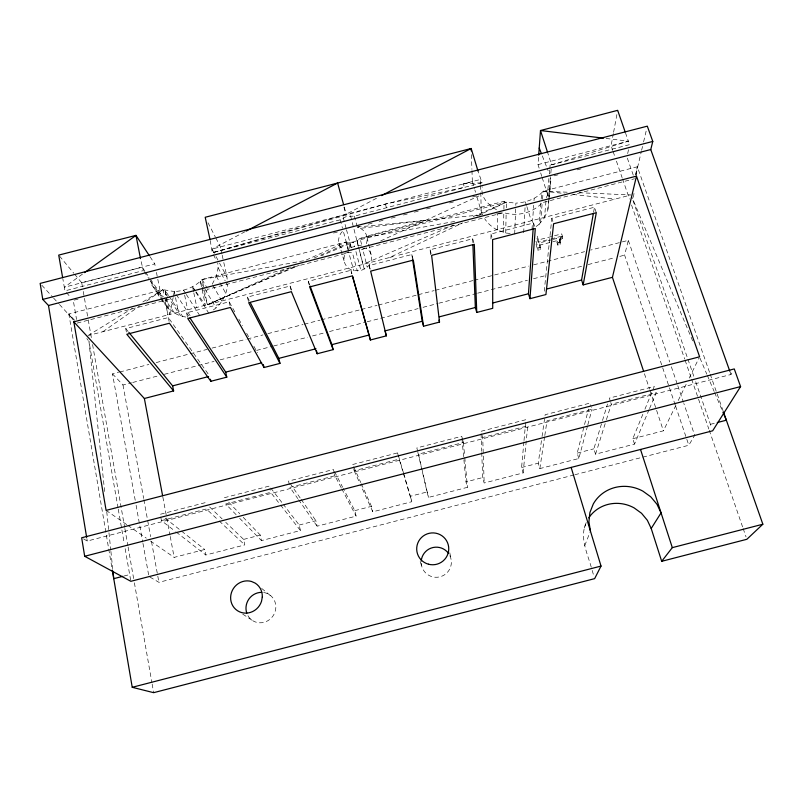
<?xml version="1.0" encoding="UTF-8"?>
<svg xmlns="http://www.w3.org/2000/svg" width="803" height="803" viewBox="0 0 803 803"><rect width="100%" height="100%" fill="white"/><g stroke="black" fill="none" stroke-linecap="round" stroke-linejoin="round"><path stroke-width="0.6" stroke-dasharray="4.01 3.01" d="M510.196 233.472L505.709 233L497.338 229.979L497.448 214.04M503.461 232.187L503.812 212.634C517.022 216.8 532.881 213.046 542.236 202.677L540.549 222.572M503.893 209.232L504.073 201.312L360.085 238.401L356.994 240.579L321.24 255.816M505.709 233L506.141 213.468M506.271 207.816L506.392 202.175L504.073 201.312M514.683 233.944L515.757 206.522M515.797 205.397L515.887 203.139C525.975 202.557 536.434 198.963 543.189 191.174L637.351 166.763L709.802 373.044M523.656 232.74L525.242 204.123M553.217 239.364L556.69 238.471L556.419 240.81L557.774 245.066L560.123 244.453L560.032 238.371L562.471 236.343L561.688 233.894L538.401 239.926L538.211 242.255L549.804 239.254M559.641 242.305L560.032 238.371M531.987 229.467L533.684 205.237M534.005 200.68L534.166 198.411M533.302 226.707L533.563 222.983L490.944 234.024L490.964 238.973M539.144 168.158L538.01 164.615L538.612 156.324M536.043 226.546L539.084 224.358L541.102 199.917M541.192 198.773L541.674 193.041M542.517 199.224L543.189 191.174L567.942 192.238M552.062 239.665L539.355 242.958L540.7 247.234L540.489 249.532L537.859 250.215L538.05 247.916L535.902 241.03M540.489 249.532L539.154 245.276L539.355 242.958M481.75 452.571L482.653 477.574L484.159 483.004L523.144 472.917L521.579 467.507L523.907 441.76M524.018 440.536L525.905 419.688L480.987 431.311L481.85 434.403M539.084 224.358L544.484 217.764L546.17 199.244M349.064 248.699L349.636 242.486L353.43 241.974L354.685 246.752M548.168 196.313L547.455 194.085L549.222 175.004M549.684 170.065L549.332 173.809L547.134 168.208M549.794 168.821L550.487 161.323L547.797 153.032M548.63 196.213L550.366 177.985M550.818 173.187L551.38 167.215M544.484 217.764L547.787 210.165L548.7 200.62M548.82 199.435L550.778 181.558L550.477 176.77M549.152 198.461L547.787 210.165M549.262 197.257L550.778 181.558M523.144 472.917L527.722 425.851L482.723 437.494L484.159 483.004M596.298 212.715L594.461 207.214L551.832 218.255L544.394 289.632L545.006 291.599M586.26 522.552C578.993 537.91 587.987 554.291 591.811 569.217M557.774 245.066L558.055 242.737L556.69 238.471M559.741 240.709L560.333 237.738M560.042 240.077L560.835 237.186M560.123 244.453L559.932 239.977M560.544 239.535L562.18 238.682L561.397 236.253L561.688 233.894M562.18 238.682L562.471 236.343M633.968 193.332L633.045 200.579L687.498 358.028M636.277 175.215L637.351 166.763L635.374 175.154M587.505 426.052L578.833 458.513L539.847 468.591L538.261 463.19L541.874 437.735M542.055 436.521L545.157 414.709L590.075 403.086L591.038 406.147M539.847 468.591L544.615 436.772M544.805 435.547L547.004 420.862L592.002 409.219L591.359 407.171M593.588 212.153L594.461 207.214M613.362 133.499L611.093 145.694L612.729 150.432M613.592 132.274L617.447 111.547M173.137 297.562L169.885 314.415L89.113 335.273M173.368 296.357L174.291 291.539C184.63 291.037 194.908 287.022 202.125 279.504L345.882 242.084L349.636 242.486L351.824 250.636M213.327 309.928C221.487 304.397 226.496 294.972 227.57 285.266L225.794 281.973M212.243 284.222L216.308 276.232L218.095 267.71L217.764 262.912M627.665 153.614L629.11 146.879M635.916 174.432L641.326 151.506M641.617 150.302L643.323 143.054M643.605 141.85L646.455 129.785M675.182 404.853L624.614 255.133L628.327 240.338L590.697 250.074M578.833 458.513L577.186 453.123L588.539 409.038M587.826 424.847L592.002 409.219M649.045 409.751L634.531 444.099L595.545 454.187L593.869 448.807L602.14 421.685M602.501 420.501L607.53 403.999M595.545 454.187L606.044 420.882M606.416 419.688L611.294 404.23L610.641 402.183M584.745 545.659L590.004 532.259M584.243 528.093L586.1 523.415M634.531 444.099L632.794 438.729L643.062 413.746M644.929 409.199L654.264 386.474L609.336 398.107L610.31 401.169M649.527 408.607L656.292 392.587L611.294 404.23M546.301 197.719L549.734 189.889M632.794 438.729L663.388 430.82L676.016 405.023M678.214 400.536L686.997 382.589M689.185 378.113L699.072 357.917M574.848 474.744L688.823 445.253L694.675 435.296L683.815 403.387M83.532 538.863L87.256 541.041L730.991 374.489L732.627 371.709M206.16 291.138L207.796 289.281L347.589 252.995M82.488 274.104L64.31 287.253L64.913 290.877L143.346 270.601L140.726 259.821M344.567 255.213A13.852 12.677 -14.7 0 0 353.772 270.731L360.928 270.641L367.222 267.248A13.852 12.677 -14.7 0 0 365.957 247.806M210.215 240.488L212.303 252.744L340.171 219.821L346.796 216.278L354.294 216.158L482.081 182.753L478.006 171.109M361.691 246.009A13.852 12.677 -14.7 0 0 358.148 245.628L351.232 247.414L348.321 249.472L343.122 230.551L340.793 233.402A14.344 13.049 -14.7 0 0 342.479 249.231M102.864 331.719L139.501 306.053M146.628 301.065L162.909 289.662L174.291 291.539L175.666 293.627M87.969 335.574L132.294 308.412M142.854 301.948L162.909 289.662L167.456 296.347M245.096 231.665L212.062 249.04L213.327 252.483L385.41 204.042L464.415 187.33L463.381 183.867L480.525 179.44L480.626 184.339M213.327 252.483L346.254 214.18L377.209 197.899M168.52 295.514L165.137 290.485L169.885 314.415L389.565 257.522L462.578 222.923M477.183 216.007L506.392 202.175L515.887 203.139M364.984 248.067L359.573 250.717L364.301 269.326M380.682 240.89L478.909 195.962M204.434 288.207L200.389 281.351L207.425 304.728L289.13 267.76M306.154 260.062L345.882 242.084L348.412 251.269M204.394 290.315L207.425 304.728L295.735 266.084M314.083 258.054L349.636 242.486M453.585 225.091L362.876 264.438L358.76 247.746M473.097 216.619L506.392 202.175L356.994 240.579L358.469 246.551M207.425 304.728L299.399 265.201M551.611 164.826L628.368 141.157L629.592 144.63L551.611 164.826L550.487 161.323M371.147 254.862L366.78 236.182L425.55 220.353L360.386 228.333L357.325 227.048L362.183 225.784M368.246 224.198L373.104 222.933M379.177 221.347L385.239 219.761M391.302 218.175L396.16 216.91M403.437 215.003L408.295 213.739M414.358 212.153L419.216 210.888M426.493 208.981L431.352 207.716M449.55 202.968L454.408 201.694M472.606 196.946L477.464 195.671M471.963 170.577L472.355 181.619L212.062 249.04L215.505 255.515M74.599 274.194L81.735 282.786L154.758 263.876L155.481 267.509M538.01 164.615L628.368 141.157L625.597 133.168M78.072 299.117L73.264 300.362L76.556 319.494M554.12 175.827L558.968 174.572M577.176 169.865L582.034 168.6M502.608 212.946L362.735 249.101L367.222 267.248M77.168 323.077L169.403 299.218L180.605 315.77M543.45 202.356L634.531 178.758M389.565 257.522L395.166 256.067M398.84 255.123L629.933 195.239M126.372 332L125.74 328.588L168.329 317.556L208.358 374.228M187.521 317.366L186.587 312.829L229.186 301.798L235.209 312.638M248.458 301.587L247.444 297.07L290.054 286.039L291.941 290.596M309.125 284.684L308.312 281.311L350.921 270.28L351.925 273.873M370.063 269.176L369.179 265.552L411.798 254.521L413.023 258.978M430.649 254.681L430.057 249.783L472.676 238.752L473.981 243.189M550.958 238.953L561.397 236.253M539.154 245.276L551.812 242.004M552.966 241.703L556.419 240.81M538.05 247.916L540.7 247.234M558.055 242.737L560.414 242.125M135.225 500.349L112.5 373.877L118.573 372.301M119.788 371.99L148.916 364.452M156.194 362.565L207.174 349.365M212.022 348.111L246.009 339.308M247.224 338.996L263.003 334.911M267.861 333.657L303.052 324.542M304.267 324.231L320.046 320.146M321.26 319.835L360.095 309.777M361.31 309.466L377.089 305.381M378.303 305.06L417.138 295.012M418.353 294.691L434.132 290.606M435.346 290.295L472.967 280.558M474.182 280.237L528.796 266.104M533.654 264.849L584.634 251.65M112.5 373.877L122.989 384.998L131.491 382.79M132.706 382.479L158.211 375.874M164.284 374.308L214.08 361.41M220.152 359.844L255.374 350.72M256.589 350.409L272.378 346.324M273.592 346.003L307.609 337.2M312.467 335.945L324.613 332.803M329.471 331.539L365.907 322.113M367.122 321.792L418.132 308.593M422.99 307.328L437.565 303.554M438.779 303.243L476.43 293.496M477.644 293.185L527.441 280.287M533.513 278.721L545.659 275.58M550.517 274.315L582.105 266.144M588.177 264.568L614.897 257.653M619.755 256.398L624.614 255.133M205.156 502.678L160.259 514.291L161.433 520.625L175.245 531.315M224.388 497.699L269.286 486.086L270.199 490.272M403.457 472.826L397.575 452.892L352.678 464.515L353.43 467.627M161.433 520.625L206.401 508.982L218.286 520.113M341.205 487.742L334.911 475.737L289.923 487.371L297.803 498.613M353.681 468.671L354.183 470.749L399.171 459.115L411.778 501.724L372.803 511.802L360.386 484.44M462.869 440.415L463.441 442.483L418.453 454.127L421.515 467.346M150.442 541.001L174.161 557.382L204.725 549.473L205.809 555.003L244.774 544.926L243.63 539.405L225.733 522.331M243.63 539.405L260.302 535.099L261.467 540.61L300.432 530.532L299.208 525.032L283.499 504.585M299.208 525.032L315.88 520.715L317.135 526.206L356.1 516.128L354.785 510.648L343.242 488.405M354.785 510.648L371.468 506.342L372.803 511.802M403.809 473.991L410.383 496.274L427.055 491.958L417.379 450.292M427.055 491.958L428.481 497.408L467.456 487.321L465.971 481.89L482.653 477.574M521.579 467.507L538.261 463.19M577.186 453.123L593.869 448.807M123.983 576.032L129.674 574.557M710.424 424.325L716.115 422.85M149.91 577.056L158.924 582.336L573.633 475.055M333.476 233.041L338.304 231.796M203.39 285.507L202.125 279.504L304.377 260.614M345.029 253.106L348.723 252.423L353.772 270.731M454.679 221.447L360.085 238.401L362.444 247.906M496.445 213.949L502.588 212.855L498.844 213.126M357.325 227.048L477.725 215.204M478.969 215.084L482.693 214.712M463.381 183.867L482.081 182.753L482.151 186.256M579.083 192.72L631.078 194.948M543.189 191.174L564.258 193.493M572.93 194.456L615.058 199.094M150.141 280.438C158.211 295.404 168.138 316.031 187.701 317.205M606.084 138.467L628.368 141.157M347.558 252.112L352.457 252.965L357.335 271.123M242.717 614.134L252.714 620.659M496.545 209.734C488.676 205.166 480.395 197.418 482.181 187.42M106.106 510.377L126.733 524.62M127.757 525.333L146.317 538.151M151.707 284.904L156.655 291.67L163.441 296.859M176.228 532.078L205.809 555.003M165.097 518.116L180.565 530.351M181.528 531.124L204.725 549.473M261.627 588.398L271.996 596.89M219.199 520.966L244.774 544.926M209.623 506.954L222.15 518.909M236.152 514.713L225.683 504.003L270.651 492.359L279.815 504.103M239.645 518.286L261.467 540.61M228.664 502.156L239.786 513.729M243.199 517.293L260.302 535.099M41.826 285.236L52.737 297.14M53.57 298.054L58.609 303.544M59.442 304.457L73.705 320.016M74.669 320.347L68.837 313.973L162.909 289.662L164.093 295.685M66.428 292.603L70.985 297.772M59.512 256.057L73.806 273.241M125.74 328.588L128.119 331.498M280.578 505.087L300.432 530.532M270.782 488.033L282.746 503.611M73.153 319.865L68.837 313.973L108.505 547.756M86.824 338.505L88.26 340.472M298.515 499.637L317.135 526.206M193.563 291.66L192.559 286.812L195.41 290.897M196.123 291.921L205.387 305.22L200.389 281.351M156.655 291.67L162.116 299.569M162.798 300.553L168.269 308.442M144.028 271.585L148.786 278.47M150.834 281.451L161.945 297.552M289.933 483.135L300.452 498.372M301.155 499.386L315.88 520.715M144.901 271.163L142.151 267.148L64.31 287.253L62.865 278.922M145.594 272.157L149.729 278.179M150.422 279.183L160.771 294.219L163.471 301.868M164.103 297.833L174.843 313.481M169.192 296.518L182.743 316.623M150.061 256.749L154.758 263.876M186.587 312.829L188.645 315.95M176.349 294.671L190.743 316.593M185.654 293.426L183.656 290.284L184.399 293.948M186.316 294.47L200.288 316.462M192.559 286.812L195.149 291.027M195.791 292.081L208.71 313.16M205.006 289.18L216.107 307.981M202.125 279.504L207.224 288.307M212.845 285.286L221.959 301.276M238.812 319.142L242.426 325.647M246.641 333.235L250.255 339.739M253.858 346.244L257.472 352.748M216.308 276.232L219.289 281.632M219.892 282.716L225.864 293.527M218.095 267.71L225.201 280.879M213.387 254.782L216.117 259.861M216.077 256.589L218.948 261.979M219.52 263.053L226.978 277.075L227.4 282.927M341.777 488.836L356.1 516.128M334.58 471.712L342.67 487.291M208.007 222.722L215.294 236.905M215.856 237.999L220.343 246.722L221.939 254.009M247.444 297.07L249.723 301.526M354.183 470.749L359.874 483.296M353.691 466.774L360.798 482.603M361.31 483.727L371.468 506.342M692.648 340.863L631.469 196.073M699.975 358.108L706.821 374.208M707.302 375.352L714.148 391.452M714.64 392.607L722.449 410.995M542.296 155.882L546.692 167.084M308.312 281.311L309.627 284.824M729.726 370.956L730.991 374.489M710.213 374.228L723.051 410.765M627.334 158.131L633.326 175.315M687.91 359.212L694.043 376.968M695.689 381.706L711.548 427.567M613.141 151.616L614.777 156.364M616.413 161.102L622.134 177.704M622.546 178.888L629.492 199.044M631.539 204.966L684.698 359.082M685.11 360.266L691.242 378.052M691.654 379.237L708.828 429.033M709.24 430.217L742.775 527.43M743.176 528.615L746.047 536.916M628.327 240.338L669.742 362.033M671.348 366.76L677.381 384.486M677.792 385.671L683.413 402.213M675.584 406.047L688.823 445.253M420.16 561.558L421.645 565.944M644.428 373.706L649.557 389.174M649.958 390.368L663.388 430.82M540.66 172.866L541.794 176.399M542.166 177.583L547.455 194.085M551.832 218.255L552.896 221.568M533.563 222.983L534.607 226.295M538.401 239.926L537.097 235.761L536.906 238.11L538.211 242.255M525.363 201.854L526.487 205.417M526.858 206.602L531.345 220.845M536.073 244.503L537.859 250.215M592.162 570.401L593.939 576.293M490.944 234.024L491.938 237.347M472.355 181.619L474.473 188.725M474.834 189.92L475.537 192.288M476.962 197.026L481.208 211.239A34.399 31.016 -2.3 0 0 483.456 216.659M339.007 243.379L344.336 261.808M430.057 249.783L431.311 254.24M482.141 435.437L482.723 437.494M354.294 216.158L357.024 225.964M344.256 206.993L346.254 214.18M462.588 439.392L461.735 436.29L416.827 447.913L417.911 452.049M340.171 219.821L342.469 228.162M385.41 204.042L386.343 207.505M343.252 217.643L346.173 228.544M346.484 229.718L351.232 247.414M369.179 265.552L370.063 268.905M355.93 251.53L360.928 270.641M343.915 207.094L345.802 214.311M410.383 496.274L411.778 501.724M356.994 240.579L359.001 248.468M350.56 215.766L358.148 245.628M350.921 270.28L351.774 273.642M397.575 452.892L398.639 457.037M290.054 286.039L291.118 290.535M334.168 472.616L333.426 469.494L288.528 481.107L289.461 485.283M334.409 473.66L334.911 475.737M421.796 468.55L428.481 497.408M222.2 255.224L223.525 261.286M223.796 262.501L226.978 277.075M229.186 301.798L230.17 306.314M193.814 292.874L196.825 307.439M184.65 295.163L187.641 309.817M174.291 291.539L175.275 296.397M175.516 297.612L178.447 312.196M168.329 317.556L169.232 322.093M156.444 272.368L160.771 294.219M165.047 300.503L167.897 314.967L165.137 290.485M449.78 552.705L450.884 558.386M162.848 497.027L166.542 516.73M166.773 517.965L170.005 535.21M170.236 536.444L174.161 557.382M122.989 384.998L143.657 498.462M143.878 499.697L147.471 519.431M147.692 520.665L150.613 536.695M151.516 541.634L158.924 582.336M136.108 505.258L142.733 542.095M142.954 543.32L148.906 576.474M81.735 282.786L82.388 286.49M83.251 291.429L88.019 318.59M88.24 319.825L91.703 339.579M92.566 344.517L124.626 527.23M124.846 528.464L127.878 545.749M128.099 546.984L134.161 581.553M134.382 582.787L151.928 682.791M152.138 684.026L153.654 692.668M118.041 507.958L88.982 341.456L104.932 494.216M118.262 509.192L124.284 543.721M125.148 548.66L130.849 581.312M108.716 548.991L112.079 568.785M86.854 538.572L87.256 541.041M411.798 254.521L412.571 259.459M106.749 511.611L108.827 531.476M108.957 532.72L110.774 550.105M110.894 551.35L112.711 568.735M461.966 438.759L465.971 481.89M463.441 442.483L464.666 456.184M464.776 457.429L467.456 487.321M472.676 238.752L472.826 242.506M471.391 154.618L471.913 169.353M481.077 433.811L481.71 451.316M480.656 185.563L481.208 211.239M449.851 555.616A15.096 15.056 -16.3 0 1 439.572 576.915A15.096 15.056 -16.3 0 1 421.184 562.05M497.338 229.979A34.399 31.016 -2.3 0 1 484.661 218.697M263.645 592.504A15.438 14.715 -57.2 0 1 272.849 616.192A15.438 14.715 -57.2 0 1 247.565 614.998M360.386 228.333A14.344 13.049 -14.7 0 1 365.666 245.166"/><path stroke-width="1.2" d="M636.478 176.118L699.624 356.803L106.106 510.377L73.826 321.822L636.478 176.118L612.428 277.326L583.169 284.904L596.298 212.715L553.598 223.766L545.92 294.55L529.96 298.676L528.454 293.757L533.212 227.952M538.703 155.14L540.489 130.528L617.668 110.332L625.196 132.023M529.96 298.676L535.3 228.504L492.61 239.565L492.721 308.322L476.761 312.447L475.336 307.509L472.917 245.005M583.169 284.904L581.583 280.006L593.377 213.387M729.726 370.956L650.761 149.539L652.779 141.438L647.308 126.161L40.15 283.409L42.76 299.419L48.491 305.501L86.644 537.337M571.144 467.416L601.025 566.075L594.642 578.642L153.654 692.668L132.224 687.298L112.279 570.02M740.587 386.584L712.662 430.799L130.849 581.312L84.686 556.278L81.665 537.779L734.263 368.928L740.587 386.584L84.686 556.278M723.463 411.949L762.85 524.229L746.86 539.285L661.692 561.307L651.203 528.474L661.06 512.886L656.954 504.234L650.751 496.816L642.882 491.145A37.39 35.543 29.4 0 0 593.287 503.973L589.894 512.565L588.92 521.83L590.446 531.144M661.692 561.307L672.312 547.636L762.85 524.229M84.506 272.639L135.978 235.379L149.388 255.725M246.2 231.093L337.611 183.024L343.594 204.594M381.626 195.581L471.18 148.485L478.006 171.109M42.76 299.419L652.779 141.438M48.491 305.501L650.761 149.539M128.922 332.462L172.625 385.872L208.589 376.557M190.02 318.028L225.713 372.12L261.688 362.815M250.295 302.641L278.822 358.379L315.991 348.753M310.058 285.998L331.92 344.638L369.099 335.012L370.374 339.99L386.333 335.855L370.645 271.143L413.324 260.092L423.562 326.219L439.522 322.083L431.623 255.354L474.312 244.303L476.761 312.447M412.571 259.459L422.207 321.26L385.028 330.886L386.333 335.855M439.351 316.824L475.336 307.509M492.47 303.072L528.454 293.757M546.793 289.01L581.583 280.006M73.826 321.822L144.369 398.489L173.619 390.92L172.625 385.872M173.619 390.92L126.794 334.279L169.463 323.228L210.838 381.284L226.787 377.159L225.713 372.12M226.787 377.159L187.751 318.5L230.421 307.449L264.006 367.523L279.966 363.388L278.822 358.379M279.966 363.388L248.709 302.711L291.379 291.66L317.185 353.752L333.145 349.626L331.92 344.638M122.849 576.323L113.755 578.672L112.972 571.224M717.25 422.559L726.364 420.2L722.941 412.15M132.224 687.298L601.025 566.075M603.615 138.166L540.489 130.528L547.415 151.847M651.203 528.474L647.359 520.294L641.537 513.278L634.149 507.908A35.191 33.555 31.4 0 0 588.76 517.875M539.215 148.033L541.413 153.634M333.145 349.626L309.667 286.932L352.346 275.881L370.374 339.99M612.428 277.326L643.635 371.327M640.523 449.469L672.312 547.636M352.607 276.272L369.099 335.012M438.97 320.106L439.522 322.083M422.207 321.26L423.562 326.219M316.472 350.76L317.185 353.752M263.334 364.512L264.006 367.523M209.954 239.264L205.207 217.272L471.18 148.485L471.261 150.934M210.416 379.267L210.838 381.284M140.485 258.596L135.978 235.379L58.719 255.103L62.654 277.728M144.369 398.489L162.618 495.792M421.234 561.066A15.096 15.056 -16.3 0 1 448.305 553.106M246.802 613.201A15.438 14.715 -57.2 0 1 261.708 592.353M262.29 597.111L261.527 601.286A16.391 15.578 -55.3 0 1 241.532 612.559A16.391 15.578 -55.3 0 1 231.415 592.704A16.391 15.578 -55.3 0 1 251.419 581.452L255.133 583.088A16.391 15.578 -55.3 0 1 262.29 597.111M428.481 564.218A16.04 15.93 -15.4 0 0 448.235 544.755A16.04 15.93 -15.4 0 0 421.465 537.528A16.04 15.93 -15.4 0 0 428.481 564.218"/></g></svg>
